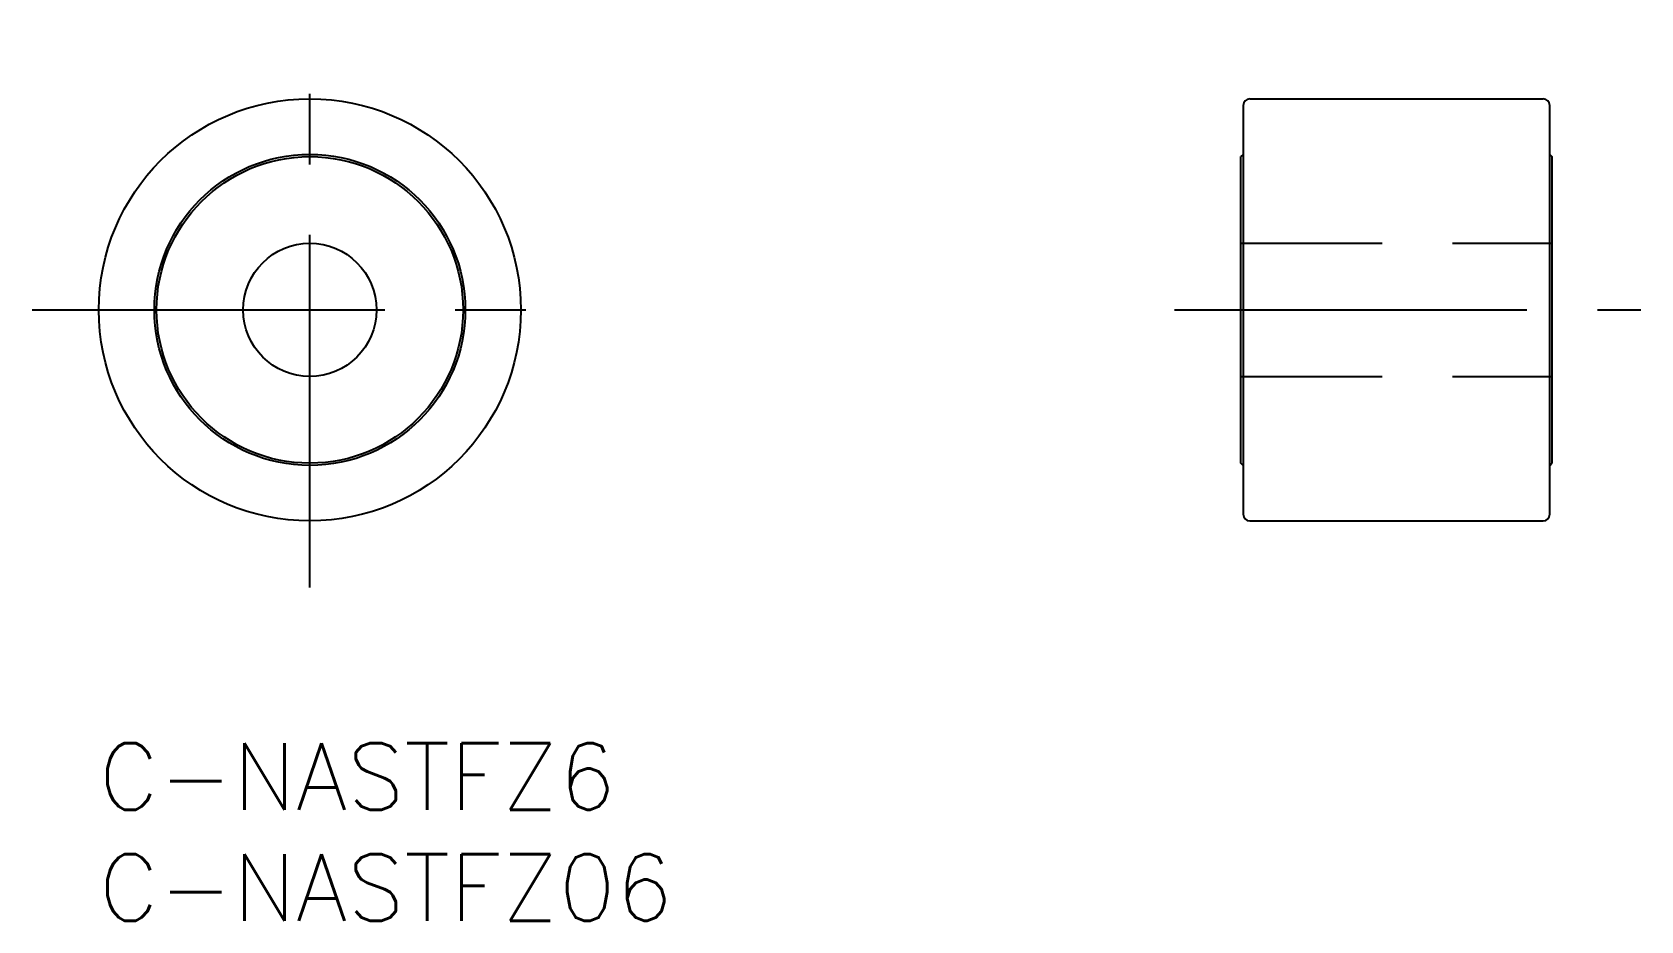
# Model space of a CAD drawing. Extents: x -3 to 69.4, y -8 to 32.
import ezdxf

# ---------------------------------------------------------------- set-up
doc = ezdxf.new("R2010")
doc.units = 0
doc.header["$LTSCALE"] = 0.5
doc.linetypes.add('CENTER', pattern=[50.8, 31.75, -6.35, 6.35, -6.35])
doc.linetypes.add('DASHED', pattern=[19.05, 12.7, -6.35])
for name, color, linetype in [('MSM_CENTER', 1, 'CENTER'), ('MSM_CONTINUOUS', 7, 'CONTINUOUS'), ('MSM_DASHED', 4, 'DASHED'), ('MSM_PART_NUMBER', 7, 'CONTINUOUS')]:
    doc.layers.add(name, color=color, linetype=linetype)
doc.styles.get("Standard").update_dxf_attribs({"font": 'txt.shx', "height": 3, "bigfont": 'bigfont.shx'})

# ---------------------------------------------------------------- blocks, each defined once
blk = doc.blocks.new('*U13')
at = {"layer": 'MSM_PART_NUMBER'}
blk.add_text('C-NASTFZ6', height=3, dxfattribs=at).set_placement((0, -3))
blk = doc.blocks.new('*U14')
at = {"layer": 'MSM_PART_NUMBER'}
blk.add_text('C-NASTFZ06', height=3, dxfattribs=at).set_placement((0, -8))

msp = doc.modelspace()

# ---------------------------------------------------------------- linework, layer by layer
at = {"layer": 'MSM_CENTER'}
for p, q in [((9.5, 7), (9.5, 32)), ((-3, 19.5), (22, 19.5)), ((48.42, 19.5), (69.42, 19.5))]:
    msp.add_line(p, q, dxfattribs=at)
at = {"layer": 'MSM_CONTINUOUS'}
for p, q in [((51.82, 29), (65.02, 29)), ((51.52, 28.7), (51.52, 10.3)), ((65.32, 10.3), (65.32, 28.7)), ((51.52, 26.5), (51.42, 26.4)), ((51.42, 12.6), (51.42, 26.4)), ((65.32, 26.5), (65.42, 26.4)), ((65.42, 26.4), (65.42, 12.6)), ((51.52, 12.5), (51.42, 12.6)), ((65.32, 12.5), (65.42, 12.6)), ((51.82, 10), (65.02, 10))]:
    msp.add_line(p, q, dxfattribs=at)
for radius in [9.5, 7, 6.9, 3]:
    msp.add_circle((9.5, 19.5), radius, dxfattribs=at)
for centre, start, end in [((51.82, 28.7), 90, 180), ((65.02, 28.7), 0, 90), ((51.82, 10.3), 180, 270), ((65.02, 10.3), 270, 360)]:
    msp.add_arc(centre, 0.3, start, end, dxfattribs=at)
at = {"layer": 'MSM_DASHED'}
for p, q in [((51.42, 22.5), (65.42, 22.5)), ((51.42, 16.5), (65.42, 16.5))]:
    msp.add_line(p, q, dxfattribs=at)

# ---------------------------------------------------------------- block references
at = {"layer": 'MSM_CONTINUOUS'}
for name in ['*U13', '*U14']:
    msp.add_blockref(name, (0, 0), dxfattribs=at)

doc.saveas('drawing.dxf')
